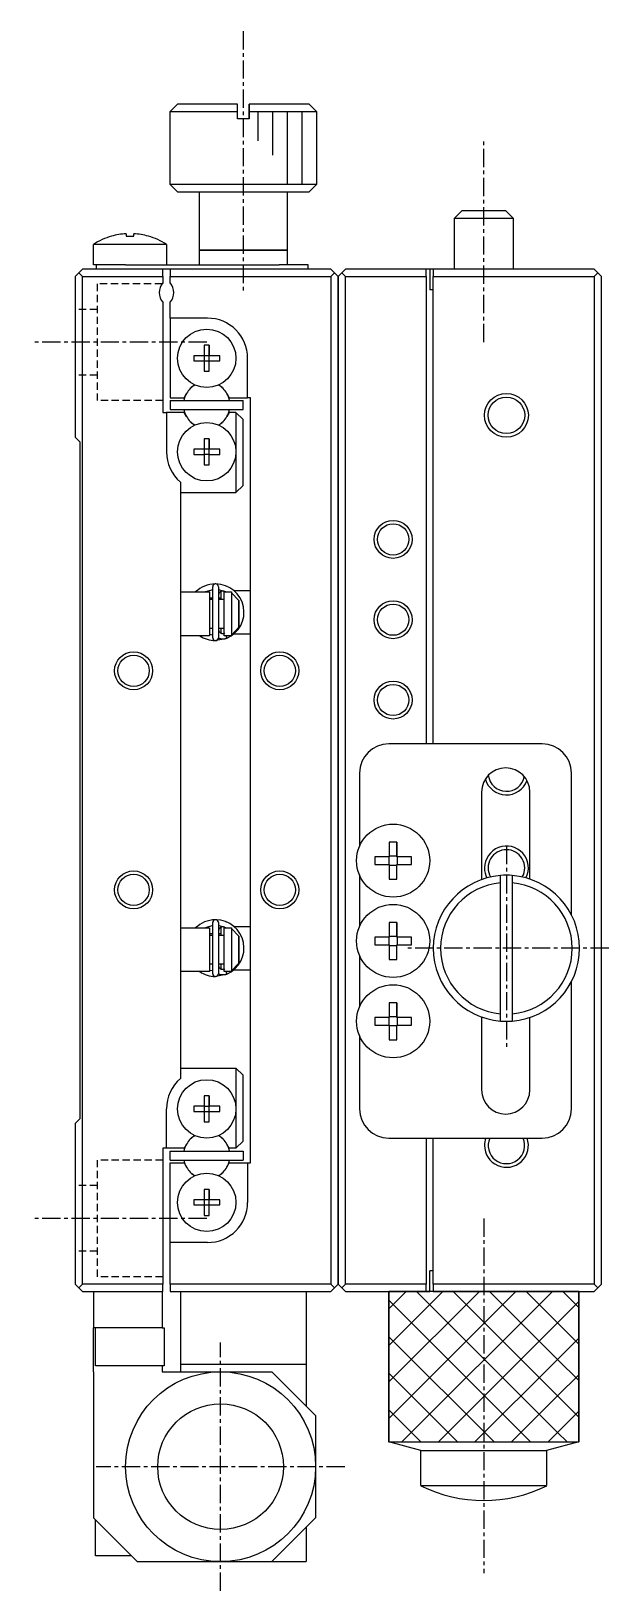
# Model space of a CAD drawing. Extents: x 10 to 439, y 10 to 253.
# Drawn here: x 196.3 to 235.8, y 92.1 to 198.9 of the extents above; entities that cross this region are included whole.
import ezdxf

# ---------------------------------------------------------------- set-up
doc = ezdxf.new("R2010")
doc.units = 0
doc.linetypes.add('CENTER', pattern=[2, 1.25, -0.25, 0.25, -0.25])
doc.linetypes.add('DASHED', pattern=[0.75, 0.5, -0.25])
doc.layers.get('0').update_dxf_attribs({"linetype": 'CONTINUOUS'})
doc.layers.add('CENTER', color=1, linetype='CENTER')

msp = doc.modelspace()

# ---------------------------------------------------------------- linework, layer by layer
at = {"color": 7, "linetype": 'CONTINUOUS'}
for p, q in [((205.82, 193.4), (206.32, 193.9)), ((205.82, 193.4), (210.42, 193.4)), ((205.82, 188.4), (205.82, 193.4)), ((210.42, 193.9), (206.32, 193.9)), ((210.42, 193.4), (210.42, 193.9)), ((210.42, 192.9), (210.42, 193.4)), ((211.22, 193.4), (211.22, 193.9)), ((211.22, 193.9), (211.22, 193.4)), ((215.32, 193.9), (211.22, 193.9)), ((211.22, 192.9), (211.22, 193.4)), ((211.22, 193.4), (215.82, 193.4)), ((211.22, 193.4), (211.22, 192.9)), ((215.32, 193.9), (215.82, 193.4)), ((215.82, 193.4), (215.82, 188.4)), ((211.22, 192.9), (210.42, 192.9)), ((215.82, 188.4), (205.82, 188.4)), ((206.32, 187.9), (205.82, 188.4)), ((215.82, 188.4), (215.32, 187.9)), ((206.32, 187.9), (215.32, 187.9)), ((207.82, 183.9), (207.82, 187.9)), ((213.82, 187.9), (213.82, 183.9)), ((225.27, 186.1), (225.52, 186.35)), ((225.27, 186.1), (227.27, 186.1)), ((225.27, 182.6), (225.27, 186.1)), ((225.52, 186.35), (225.77, 186.6)), ((227.27, 186.6), (225.77, 186.6)), ((228.77, 186.6), (227.27, 186.6)), ((227.27, 186.1), (229.27, 186.1)), ((228.77, 186.6), (229.02, 186.35)), ((229.02, 186.35), (229.27, 186.1)), ((229.27, 186.1), (229.27, 182.6)), ((201.81, 184.87), (201.81, 184.86)), ((202.81, 185.03), (202.81, 184.86)), ((202.81, 184.86), (203.33, 184.86)), ((203.33, 184.86), (203.33, 185.03)), ((204.33, 184.86), (204.33, 184.87)), ((205.57, 184.29), (200.57, 184.29)), ((200.57, 182.9), (200.57, 184.29)), ((205.57, 184.29), (205.57, 182.9)), ((213.82, 183.9), (207.82, 183.9)), ((207.82, 183.9), (213.82, 183.9)), ((207.82, 182.9), (207.82, 183.9)), ((213.82, 183.9), (213.82, 182.9)), ((200.77, 182.9), (200.57, 182.9)), ((202.77, 182.9), (200.77, 182.9)), ((200.77, 182.9), (200.77, 182.6)), ((202.77, 182.9), (204.14, 182.9)), ((204.14, 182.9), (213.27, 182.9)), ((215.27, 182.9), (213.27, 182.9)), ((215.27, 182.6), (215.27, 182.9)), ((199.32, 182.1), (199.57, 182.35)), ((199.32, 182.1), (199.32, 171.1)), ((199.82, 182.6), (199.57, 182.35)), ((199.57, 182.35), (199.82, 182.1)), ((205.32, 182.6), (199.82, 182.6)), ((199.82, 182.1), (205.32, 182.1)), ((199.82, 113.1), (199.82, 182.1)), ((205.82, 182.6), (205.32, 182.6)), ((205.32, 182.1), (205.32, 182.6)), ((205.32, 182.1), (205.32, 181.66)), ((216.82, 182.6), (205.82, 182.6)), ((205.82, 182.6), (205.82, 182.1)), ((205.82, 182.1), (216.82, 182.1)), ((205.82, 181.66), (205.82, 182.1)), ((217.07, 182.35), (216.82, 182.6)), ((216.82, 182.1), (217.07, 182.35)), ((216.82, 182.1), (216.82, 113.1)), ((217.07, 182.35), (217.32, 182.1)), ((217.57, 182.35), (217.32, 182.1)), ((217.32, 113.1), (217.32, 182.1)), ((217.32, 182.1), (217.32, 113.1)), ((217.82, 182.6), (217.57, 182.35)), ((217.57, 182.35), (217.82, 182.1)), ((223.32, 182.6), (217.82, 182.6)), ((217.82, 182.1), (223.32, 182.1)), ((217.82, 113.1), (217.82, 182.1)), ((223.32, 182.1), (223.32, 182.6)), ((223.57, 182.6), (223.32, 182.6)), ((223.32, 182.1), (223.32, 150.1)), ((223.57, 182.6), (223.57, 181.2)), ((223.82, 182.6), (223.57, 182.6)), ((234.82, 182.6), (223.82, 182.6)), ((223.82, 182.6), (223.82, 182.1)), ((223.82, 182.1), (234.82, 182.1)), ((223.82, 150.1), (223.82, 182.1)), ((235.07, 182.35), (234.82, 182.6)), ((234.82, 182.1), (235.07, 182.35)), ((234.82, 182.1), (234.82, 113.1)), ((235.32, 182.1), (235.07, 182.35)), ((235.32, 113.1), (235.32, 182.1)), ((223.82, 181.2), (223.57, 181.2)), ((205.32, 180.34), (205.32, 172.8)), ((205.82, 179.25), (205.82, 180.34)), ((208.37, 179.25), (205.82, 179.25)), ((205.82, 179.25), (205.82, 173.8)), ((208.14, 177.39), (208.14, 176.68)), ((208.5, 177.39), (208.14, 177.39)), ((208.5, 176.68), (208.5, 177.39)), ((208.5, 177.39), (208.5, 176.68)), ((207.43, 176.68), (207.43, 176.32)), ((208.14, 176.68), (207.43, 176.68)), ((207.43, 176.32), (208.14, 176.32)), ((208.15, 176.67), (208.14, 176.68)), ((208.15, 176.33), (208.14, 176.32)), ((208.14, 176.32), (208.14, 175.61)), ((208.15, 176.67), (208.15, 176.33)), ((208.49, 176.67), (208.15, 176.67)), ((208.15, 176.33), (208.49, 176.33)), ((208.49, 176.67), (208.5, 176.68)), ((208.49, 176.33), (208.49, 176.67)), ((208.49, 176.33), (208.5, 176.32)), ((209.21, 176.68), (208.5, 176.68)), ((208.5, 176.32), (209.21, 176.32)), ((208.5, 175.61), (208.5, 176.32)), ((208.5, 175.61), (208.5, 176.32)), ((209.21, 176.32), (209.21, 176.68)), ((211.12, 173.8), (211.12, 176.5)), ((208.14, 175.61), (208.5, 175.61)), ((206.77, 173.8), (206.94, 174.09)), ((209.69, 174.09), (209.86, 173.8)), ((205.82, 173.8), (206.77, 173.8)), ((205.82, 173.6), (210.82, 173.6)), ((205.82, 173.6), (205.82, 173)), ((209.86, 173.8), (211.12, 173.8)), ((210.82, 173), (210.82, 173.6)), ((211.32, 173.8), (211.12, 173.8)), ((211.32, 121.4), (211.32, 173.8)), ((205.32, 172.8), (205.57, 172.8)), ((205.57, 172.8), (205.57, 170.1)), ((206.77, 172.8), (205.57, 172.8)), ((205.82, 173), (210.82, 173)), ((206.94, 172.51), (206.77, 172.8)), ((209.86, 172.8), (209.69, 172.51)), ((210.32, 172.8), (209.86, 172.8)), ((210.32, 172.8), (210.32, 170.1)), ((210.82, 172.3), (210.32, 172.8)), ((210.82, 167.8), (210.82, 172.3)), ((199.67, 170.75), (199.32, 171.1)), ((208.14, 170.99), (208.14, 170.28)), ((208.5, 170.99), (208.14, 170.99)), ((208.5, 170.28), (208.5, 170.99)), ((208.5, 170.99), (208.5, 170.28)), ((199.67, 124.45), (199.67, 170.75)), ((207.43, 170.28), (207.43, 169.92)), ((208.14, 170.28), (207.43, 170.28)), ((207.43, 169.92), (208.14, 169.92)), ((208.15, 170.27), (208.14, 170.28)), ((208.15, 169.93), (208.14, 169.92)), ((208.14, 169.92), (208.14, 169.21)), ((208.15, 170.27), (208.15, 169.93)), ((208.49, 170.27), (208.15, 170.27)), ((208.15, 169.93), (208.49, 169.93)), ((208.49, 170.27), (208.5, 170.28)), ((208.49, 169.93), (208.49, 170.27)), ((208.49, 169.93), (208.5, 169.92)), ((209.21, 170.28), (208.5, 170.28)), ((208.5, 169.92), (209.21, 169.92)), ((208.5, 169.21), (208.5, 169.92)), ((208.5, 169.21), (208.5, 169.92)), ((209.21, 169.92), (209.21, 170.28)), ((210.32, 170.1), (210.32, 167.3)), ((208.14, 169.21), (208.5, 169.21)), ((206.52, 168.02), (206.52, 160.07)), ((210.32, 167.3), (210.82, 167.8)), ((206.52, 167.3), (210.32, 167.3)), ((206.52, 160.5), (208.52, 160.5)), ((208.73, 160.65), (208.23, 160.5)), ((208.32, 160.54), (208.32, 160.5)), ((208.52, 160.5), (208.52, 157.5)), ((208.52, 160.5), (208.52, 160)), ((208.73, 157.36), (208.73, 160.86)), ((209.12, 160.86), (209.12, 157.36)), ((209.62, 160.5), (209.12, 160.65)), ((209.13, 160.31), (209.12, 160.3)), ((209.12, 160.3), (209.12, 160.28)), ((209.12, 160.28), (209.12, 160.27)), ((209.12, 160.27), (209.12, 160.26)), ((209.14, 160.35), (209.13, 160.34)), ((209.13, 160.34), (209.13, 160.32)), ((209.13, 160.32), (209.13, 160.31)), ((209.15, 160.38), (209.14, 160.37)), ((209.14, 160.37), (209.14, 160.35)), ((209.16, 160.41), (209.15, 160.4)), ((209.15, 160.4), (209.15, 160.38)), ((209.17, 160.42), (209.16, 160.41)), ((209.18, 160.43), (209.17, 160.42)), ((209.19, 160.46), (209.18, 160.45)), ((209.18, 160.45), (209.18, 160.43)), ((209.2, 160.47), (209.19, 160.46)), ((209.22, 160.48), (209.2, 160.47)), ((209.23, 160.49), (209.22, 160.48)), ((209.24, 160.5), (209.23, 160.49)), ((209.25, 160.51), (209.24, 160.5)), ((209.26, 160.52), (209.25, 160.51)), ((209.28, 160.53), (209.26, 160.52)), ((209.29, 160.53), (209.28, 160.53)), ((209.3, 160.54), (209.29, 160.53)), ((209.32, 160.54), (209.3, 160.54)), ((209.32, 160), (209.32, 160.55)), ((209.33, 160.55), (209.32, 160.54)), ((209.35, 160.55), (209.33, 160.55)), ((209.36, 160.56), (209.35, 160.55)), ((209.37, 160.56), (209.36, 160.56)), ((209.39, 160.56), (209.37, 160.56)), ((209.4, 160.56), (209.39, 160.56)), ((209.42, 160.56), (209.4, 160.56)), ((209.43, 160.56), (209.42, 160.56)), ((209.45, 160.56), (209.43, 160.56)), ((209.46, 160.56), (209.45, 160.56)), ((209.48, 160.56), (209.46, 160.56)), ((209.49, 160.55), (209.48, 160.56)), ((209.51, 160.55), (209.49, 160.55)), ((209.52, 160.55), (209.51, 160.55)), ((209.54, 160.54), (209.52, 160.55)), ((209.52, 157.5), (209.52, 160.5)), ((209.52, 160.5), (210.02, 160.5)), ((209.54, 160.54), (209.54, 160.54)), ((209.63, 160.92), (209.69, 160.9)), ((209.69, 160.9), (209.71, 160.89)), ((209.7, 160.89), (209.7, 160.89)), ((210.02, 160.5), (210.02, 160.45)), ((210.02, 160.45), (210.02, 157.55)), ((210.52, 159.92), (210.02, 160.45)), ((210.17, 160.6), (211.32, 160.6)), ((206.52, 160.07), (206.52, 157.93)), ((208.52, 160.1), (208.73, 160.1)), ((208.52, 160), (208.52, 158)), ((208.52, 160), (208.52, 158)), ((208.52, 160), (208.73, 160)), ((209.12, 160.1), (209.32, 160.1)), ((209.12, 160), (209.52, 160)), ((210.52, 158.08), (210.52, 159.92)), ((210.52, 159.92), (210.52, 158.08)), ((210.02, 157.55), (210.52, 158.08)), ((206.52, 157.93), (206.52, 137.07)), ((208.52, 157.5), (206.52, 157.5)), ((208.52, 158), (208.52, 157.5)), ((208.73, 158), (208.52, 158)), ((208.52, 157.61), (208.73, 157.57)), ((209.64, 157.3), (208.95, 157.17)), ((209.52, 158), (209.12, 158)), ((209.12, 157.96), (209.12, 157.95)), ((209.12, 157.95), (209.12, 157.93)), ((209.12, 157.93), (209.12, 157.92)), ((209.12, 157.92), (209.13, 157.9)), ((209.13, 157.33), (209.12, 157.34)), ((209.13, 157.9), (209.13, 157.89)), ((209.13, 157.89), (209.13, 157.87)), ((209.13, 157.87), (209.14, 157.86)), ((209.16, 157.32), (209.13, 157.33)), ((209.14, 157.86), (209.14, 157.85)), ((209.14, 157.85), (209.15, 157.83)), ((209.15, 157.83), (209.16, 157.82)), ((209.16, 157.82), (209.16, 157.8)), ((209.16, 157.8), (209.17, 157.79)), ((209.19, 157.31), (209.16, 157.32)), ((209.17, 157.79), (209.18, 157.78)), ((209.18, 157.78), (209.19, 157.77)), ((209.19, 157.77), (209.2, 157.76)), ((209.22, 157.3), (209.19, 157.31)), ((209.2, 157.76), (209.21, 157.75)), ((209.21, 157.75), (209.22, 157.74)), ((209.22, 157.74), (209.23, 157.73)), ((209.26, 157.29), (209.22, 157.3)), ((209.23, 157.73), (209.24, 157.72)), ((209.24, 157.72), (209.26, 157.71)), ((209.26, 157.71), (209.27, 157.7)), ((209.29, 157.28), (209.26, 157.29)), ((209.27, 157.7), (209.28, 157.69)), ((209.28, 157.69), (209.29, 157.68)), ((209.29, 157.68), (209.31, 157.68)), ((209.32, 157.27), (209.29, 157.28)), ((209.31, 157.68), (209.32, 157.67)), ((209.32, 157.67), (209.32, 158)), ((209.32, 157.67), (209.34, 157.67)), ((209.36, 157.27), (209.32, 157.27)), ((209.34, 157.67), (209.35, 157.66)), ((209.35, 157.66), (209.37, 157.66)), ((209.39, 157.27), (209.36, 157.27)), ((209.37, 157.66), (209.38, 157.66)), ((209.38, 157.66), (209.4, 157.66)), ((209.43, 157.27), (209.39, 157.27)), ((209.4, 157.66), (209.41, 157.66)), ((209.41, 157.66), (209.43, 157.66)), ((209.43, 157.66), (209.44, 157.66)), ((209.46, 157.27), (209.43, 157.27)), ((209.44, 157.66), (209.46, 157.66)), ((209.46, 157.66), (209.47, 157.66)), ((209.49, 157.27), (209.46, 157.27)), ((209.47, 157.66), (209.49, 157.66)), ((209.49, 157.66), (209.5, 157.67)), ((209.53, 157.27), (209.49, 157.27)), ((209.5, 157.67), (209.51, 157.67)), ((209.51, 157.67), (209.52, 157.67)), ((210.02, 157.5), (209.52, 157.5)), ((209.56, 157.28), (209.53, 157.27)), ((209.54, 157.68), (209.55, 157.69)), ((209.6, 157.29), (209.56, 157.28)), ((209.63, 157.3), (209.6, 157.29)), ((209.66, 157.31), (209.63, 157.3)), ((209.64, 157.5), (209.65, 157.49)), ((209.7, 157.33), (209.65, 157.5)), ((209.65, 157.49), (209.65, 157.47)), ((209.65, 157.47), (209.66, 157.46)), ((209.66, 157.46), (209.66, 157.44)), ((209.66, 157.44), (209.67, 157.43)), ((209.69, 157.32), (209.66, 157.31)), ((209.67, 157.43), (209.67, 157.42)), ((209.67, 157.42), (209.68, 157.4)), ((209.68, 157.4), (209.68, 157.39)), ((209.68, 157.39), (209.69, 157.38)), ((209.69, 157.38), (209.69, 157.37)), ((209.69, 157.37), (209.69, 157.36)), ((209.69, 157.36), (209.69, 157.35)), ((209.69, 157.35), (209.69, 157.34)), ((209.72, 157.34), (209.69, 157.32)), ((209.69, 157.34), (209.69, 157.34)), ((209.69, 157.34), (209.69, 157.33)), ((209.69, 157.33), (209.69, 157.33)), ((209.69, 157.33), (209.69, 157.32)), ((209.69, 157.33), (209.69, 157.33)), ((210.02, 157.55), (210.02, 157.5)), ((211.32, 157.6), (210.15, 157.6)), ((231.27, 150.1), (220.77, 150.1)), ((218.77, 148.1), (218.77, 143.08)), ((233.27, 138.38), (233.27, 148.1)), ((227.12, 146.8), (227.12, 140.8)), ((230.42, 140.84), (230.42, 146.8)), ((221.33, 143.36), (220.81, 143.36)), ((220.81, 143.36), (220.81, 142.36)), ((221.33, 142.36), (221.33, 143.36)), ((221.33, 143.36), (221.33, 142.4)), ((219.81, 142.36), (219.81, 141.84)), ((220.81, 142.36), (219.81, 142.36)), ((220.77, 142.36), (220.77, 141.84)), ((221.33, 142.4), (220.81, 142.4)), ((221.33, 142.36), (221.33, 142.4)), ((222.33, 142.36), (221.33, 142.36)), ((221.37, 141.84), (221.37, 142.36)), ((222.33, 141.84), (222.33, 142.36)), ((218.77, 141.12), (218.77, 137.58)), ((219.81, 141.84), (220.81, 141.84)), ((220.81, 141.84), (220.81, 140.84)), ((220.81, 141.8), (221.33, 141.8)), ((221.33, 141.84), (222.33, 141.84)), ((221.33, 140.84), (221.33, 141.84)), ((221.33, 141.8), (221.33, 141.84)), ((221.33, 140.84), (221.33, 141.8)), ((228.42, 140.58), (228.42, 141.08)), ((229.22, 141.08), (229.22, 140.58)), ((229.22, 141.08), (229.22, 131.12)), ((220.81, 140.84), (221.33, 140.84)), ((228.42, 131.62), (228.42, 140.58)), ((229.22, 140.58), (229.22, 131.62)), ((208.73, 134.36), (208.73, 137.86)), ((209.12, 137.86), (209.12, 134.36)), ((209.63, 137.92), (209.69, 137.9)), ((209.69, 137.9), (209.71, 137.89)), ((209.7, 137.89), (209.7, 137.89)), ((221.33, 137.86), (220.81, 137.86)), ((220.81, 137.86), (220.81, 136.86)), ((221.33, 136.86), (221.33, 137.86)), ((221.33, 137.86), (221.33, 136.9)), ((206.52, 137.5), (208.52, 137.5)), ((206.52, 137.07), (206.52, 134.93)), ((208.73, 137.65), (208.23, 137.5)), ((208.32, 137.54), (208.32, 137.5)), ((208.52, 137.5), (208.52, 137)), ((208.52, 137.5), (208.52, 134.5)), ((208.52, 137.1), (208.73, 137.1)), ((208.52, 137), (208.52, 135)), ((208.52, 137), (208.52, 135)), ((208.52, 137), (208.73, 137)), ((209.62, 137.5), (209.12, 137.65)), ((209.13, 137.31), (209.12, 137.3)), ((209.12, 137.3), (209.12, 137.28)), ((209.12, 137.28), (209.12, 137.27)), ((209.12, 137.27), (209.12, 137.26)), ((209.12, 137.1), (209.32, 137.1)), ((209.12, 137), (209.52, 137)), ((209.14, 137.35), (209.13, 137.34)), ((209.13, 137.34), (209.13, 137.32)), ((209.13, 137.32), (209.13, 137.31)), ((209.15, 137.38), (209.14, 137.37)), ((209.14, 137.37), (209.14, 137.35)), ((209.16, 137.41), (209.15, 137.4)), ((209.15, 137.4), (209.15, 137.38)), ((209.17, 137.42), (209.16, 137.41)), ((209.18, 137.43), (209.17, 137.42)), ((209.19, 137.46), (209.18, 137.45)), ((209.18, 137.45), (209.18, 137.43)), ((209.2, 137.47), (209.19, 137.46)), ((209.22, 137.48), (209.2, 137.47)), ((209.23, 137.49), (209.22, 137.48)), ((209.24, 137.5), (209.23, 137.49)), ((209.25, 137.51), (209.24, 137.5)), ((209.26, 137.52), (209.25, 137.51)), ((209.28, 137.53), (209.26, 137.52)), ((209.29, 137.53), (209.28, 137.53)), ((209.3, 137.54), (209.29, 137.53)), ((209.32, 137.54), (209.3, 137.54)), ((209.32, 137), (209.32, 137.55)), ((209.33, 137.55), (209.32, 137.54)), ((209.35, 137.55), (209.33, 137.55)), ((209.36, 137.56), (209.35, 137.55)), ((209.37, 137.56), (209.36, 137.56)), ((209.39, 137.56), (209.37, 137.56)), ((209.4, 137.56), (209.39, 137.56)), ((209.42, 137.56), (209.4, 137.56)), ((209.43, 137.56), (209.42, 137.56)), ((209.45, 137.56), (209.43, 137.56)), ((209.46, 137.56), (209.45, 137.56)), ((209.48, 137.56), (209.46, 137.56)), ((209.49, 137.55), (209.48, 137.56)), ((209.51, 137.55), (209.49, 137.55)), ((209.52, 137.55), (209.51, 137.55)), ((209.54, 137.54), (209.52, 137.55)), ((209.52, 134.5), (209.52, 137.5)), ((209.52, 137.5), (210.02, 137.5)), ((209.54, 137.54), (209.54, 137.54)), ((210.02, 137.5), (210.02, 137.45)), ((210.02, 137.45), (210.02, 134.55)), ((210.52, 136.92), (210.02, 137.45)), ((210.17, 137.6), (211.32, 137.6)), ((210.52, 135.08), (210.52, 136.92)), ((210.52, 136.92), (210.52, 135.08)), ((219.81, 136.86), (219.81, 136.34)), ((220.81, 136.86), (219.81, 136.86)), ((220.77, 136.86), (220.77, 136.34)), ((221.33, 136.9), (220.81, 136.9)), ((221.33, 136.86), (221.33, 136.9)), ((222.33, 136.86), (221.33, 136.86)), ((221.37, 136.34), (221.37, 136.86)), ((222.33, 136.34), (222.33, 136.86)), ((219.81, 136.34), (220.81, 136.34)), ((220.81, 136.34), (220.81, 135.34)), ((220.81, 136.3), (221.33, 136.3)), ((221.33, 136.34), (222.33, 136.34)), ((221.33, 135.34), (221.33, 136.34)), ((221.33, 136.3), (221.33, 136.34)), ((221.33, 135.34), (221.33, 136.3)), ((206.52, 134.93), (206.52, 127.18)), ((208.52, 135), (208.52, 134.5)), ((208.73, 135), (208.52, 135)), ((208.52, 134.61), (208.73, 134.57)), ((209.52, 135), (209.12, 135)), ((209.12, 134.96), (209.12, 134.95)), ((209.12, 134.95), (209.12, 134.93)), ((209.12, 134.93), (209.12, 134.92)), ((209.12, 134.92), (209.13, 134.9)), ((209.13, 134.9), (209.13, 134.89)), ((209.13, 134.89), (209.13, 134.87)), ((209.13, 134.87), (209.14, 134.86)), ((209.14, 134.86), (209.14, 134.85)), ((209.14, 134.85), (209.15, 134.83)), ((209.15, 134.83), (209.16, 134.82)), ((209.16, 134.82), (209.16, 134.8)), ((209.16, 134.8), (209.17, 134.79)), ((209.17, 134.79), (209.18, 134.78)), ((209.18, 134.78), (209.19, 134.77)), ((209.19, 134.77), (209.2, 134.76)), ((209.2, 134.76), (209.21, 134.75)), ((209.21, 134.75), (209.22, 134.74)), ((209.22, 134.74), (209.23, 134.73)), ((209.23, 134.73), (209.24, 134.72)), ((209.24, 134.72), (209.26, 134.71)), ((209.26, 134.71), (209.27, 134.7)), ((209.27, 134.7), (209.28, 134.69)), ((209.28, 134.69), (209.29, 134.68)), ((209.29, 134.68), (209.31, 134.68)), ((209.31, 134.68), (209.32, 134.67)), ((209.32, 134.67), (209.32, 135)), ((209.32, 134.67), (209.34, 134.67)), ((209.34, 134.67), (209.35, 134.66)), ((209.35, 134.66), (209.37, 134.66)), ((209.37, 134.66), (209.38, 134.66)), ((209.38, 134.66), (209.4, 134.66)), ((209.4, 134.66), (209.41, 134.66)), ((209.41, 134.66), (209.43, 134.66)), ((209.43, 134.66), (209.44, 134.66)), ((209.44, 134.66), (209.46, 134.66)), ((209.46, 134.66), (209.47, 134.66)), ((209.47, 134.66), (209.49, 134.66)), ((209.49, 134.66), (209.5, 134.67)), ((209.5, 134.67), (209.51, 134.67)), ((209.51, 134.67), (209.52, 134.67)), ((209.54, 134.68), (209.55, 134.69)), ((210.02, 134.55), (210.52, 135.08)), ((211.32, 134.6), (210.15, 134.6)), ((218.77, 135.62), (218.77, 132.08)), ((220.81, 135.34), (221.33, 135.34)), ((208.52, 134.5), (206.52, 134.5)), ((209.64, 134.3), (208.95, 134.17)), ((209.13, 134.33), (209.12, 134.34)), ((209.16, 134.32), (209.13, 134.33)), ((209.19, 134.31), (209.16, 134.32)), ((209.22, 134.3), (209.19, 134.31)), ((209.26, 134.29), (209.22, 134.3)), ((209.29, 134.28), (209.26, 134.29)), ((209.32, 134.27), (209.29, 134.28)), ((209.36, 134.27), (209.32, 134.27)), ((209.39, 134.27), (209.36, 134.27)), ((209.43, 134.27), (209.39, 134.27)), ((209.46, 134.27), (209.43, 134.27)), ((209.49, 134.27), (209.46, 134.27)), ((209.53, 134.27), (209.49, 134.27)), ((210.02, 134.5), (209.52, 134.5)), ((209.56, 134.28), (209.53, 134.27)), ((209.6, 134.29), (209.56, 134.28)), ((209.63, 134.3), (209.6, 134.29)), ((209.66, 134.31), (209.63, 134.3)), ((209.64, 134.5), (209.65, 134.49)), ((209.7, 134.33), (209.65, 134.5)), ((209.65, 134.49), (209.65, 134.47)), ((209.65, 134.47), (209.66, 134.46)), ((209.66, 134.46), (209.66, 134.44)), ((209.66, 134.44), (209.67, 134.43)), ((209.69, 134.32), (209.66, 134.31)), ((209.67, 134.43), (209.67, 134.42)), ((209.67, 134.42), (209.68, 134.4)), ((209.68, 134.4), (209.68, 134.39)), ((209.68, 134.39), (209.69, 134.38)), ((209.69, 134.38), (209.69, 134.37)), ((209.69, 134.37), (209.69, 134.36)), ((209.69, 134.36), (209.69, 134.35)), ((209.69, 134.35), (209.69, 134.34)), ((209.69, 134.34), (209.69, 134.34)), ((209.69, 134.34), (209.69, 134.33)), ((209.69, 134.33), (209.69, 134.33)), ((209.69, 134.33), (209.69, 134.32)), ((209.69, 134.33), (209.69, 134.33)), ((209.72, 134.34), (209.7, 134.33)), ((210.02, 134.55), (210.02, 134.5)), ((233.27, 125.1), (233.27, 133.82)), ((221.33, 132.36), (220.81, 132.36)), ((220.81, 132.36), (220.81, 131.36)), ((221.33, 131.4), (220.81, 131.4)), ((221.33, 131.36), (221.33, 132.36)), ((221.33, 132.36), (221.33, 131.4)), ((221.33, 131.36), (221.33, 131.4)), ((227.12, 131.4), (227.12, 126.4)), ((228.42, 131.12), (228.42, 131.62)), ((229.22, 131.62), (229.22, 131.12)), ((219.81, 131.36), (219.81, 130.84)), ((220.81, 131.36), (219.81, 131.36)), ((219.81, 130.84), (220.81, 130.84)), ((220.77, 131.36), (220.77, 130.84)), ((220.81, 130.84), (220.81, 129.84)), ((220.81, 130.8), (221.33, 130.8)), ((222.33, 131.36), (221.33, 131.36)), ((221.33, 130.84), (222.33, 130.84)), ((221.33, 129.84), (221.33, 130.84)), ((221.33, 130.8), (221.33, 130.84)), ((221.33, 129.84), (221.33, 130.8)), ((221.37, 130.84), (221.37, 131.36)), ((222.33, 130.84), (222.33, 131.36)), ((230.42, 126.4), (230.42, 131.36)), ((218.77, 130.12), (218.77, 125.1)), ((220.81, 129.84), (221.33, 129.84)), ((206.52, 127.9), (210.32, 127.9)), ((210.32, 127.9), (210.32, 125.1)), ((210.82, 127.4), (210.32, 127.9)), ((210.82, 122.9), (210.82, 127.4)), ((205.57, 122.4), (205.57, 125.1)), ((207.43, 125.28), (207.43, 124.92)), ((208.14, 125.28), (207.43, 125.28)), ((208.14, 125.99), (208.14, 125.28)), ((208.5, 125.99), (208.14, 125.99)), ((208.15, 125.27), (208.14, 125.28)), ((208.15, 125.27), (208.15, 124.93)), ((208.49, 125.27), (208.15, 125.27)), ((208.49, 125.27), (208.5, 125.28)), ((208.49, 124.93), (208.49, 125.27)), ((208.5, 125.28), (208.5, 125.99)), ((208.5, 125.99), (208.5, 125.28)), ((209.21, 125.28), (208.5, 125.28)), ((209.21, 124.92), (209.21, 125.28)), ((210.32, 125.1), (210.32, 122.4)), ((199.32, 124.1), (199.67, 124.45)), ((199.32, 124.1), (199.32, 113.1)), ((207.43, 124.92), (208.14, 124.92)), ((208.15, 124.93), (208.14, 124.92)), ((208.14, 124.92), (208.14, 124.21)), ((208.14, 124.21), (208.5, 124.21)), ((208.15, 124.93), (208.49, 124.93)), ((208.49, 124.93), (208.5, 124.92)), ((208.5, 124.92), (209.21, 124.92)), ((208.5, 124.21), (208.5, 124.92)), ((208.5, 124.21), (208.5, 124.92)), ((210.32, 122.4), (210.82, 122.9)), ((220.77, 123.1), (231.27, 123.1)), ((223.32, 123.1), (223.32, 113.1)), ((223.82, 113.1), (223.82, 123.1)), ((205.57, 122.4), (205.32, 122.4)), ((205.32, 122.4), (205.32, 113.1)), ((206.77, 122.4), (205.57, 122.4)), ((205.82, 121.6), (205.82, 122.2)), ((205.82, 122.2), (210.82, 122.2)), ((206.94, 122.69), (206.77, 122.4)), ((209.86, 122.4), (209.69, 122.69)), ((210.32, 122.4), (209.86, 122.4)), ((210.82, 122.2), (210.82, 121.6)), ((205.82, 121.6), (210.82, 121.6)), ((205.82, 121.4), (206.77, 121.4)), ((205.82, 115.95), (205.82, 121.4)), ((206.77, 121.4), (206.94, 121.11)), ((209.69, 121.11), (209.86, 121.4)), ((209.86, 121.4), (211.12, 121.4)), ((211.12, 121.4), (211.32, 121.4)), ((211.12, 121.4), (211.12, 118.7)), ((207.43, 118.88), (207.43, 118.52)), ((208.14, 118.88), (207.43, 118.88)), ((208.14, 119.59), (208.14, 118.88)), ((208.5, 119.59), (208.14, 119.59)), ((208.15, 118.87), (208.14, 118.88)), ((208.15, 118.87), (208.15, 118.53)), ((208.49, 118.87), (208.15, 118.87)), ((208.49, 118.87), (208.5, 118.88)), ((208.49, 118.53), (208.49, 118.87)), ((208.5, 118.88), (208.5, 119.59)), ((208.5, 119.59), (208.5, 118.88)), ((209.21, 118.88), (208.5, 118.88)), ((209.21, 118.52), (209.21, 118.88)), ((207.43, 118.52), (208.14, 118.52)), ((208.15, 118.53), (208.14, 118.52)), ((208.14, 118.52), (208.14, 117.81)), ((208.14, 117.81), (208.5, 117.81)), ((208.15, 118.53), (208.49, 118.53)), ((208.49, 118.53), (208.5, 118.52)), ((208.5, 118.52), (209.21, 118.52)), ((208.5, 117.81), (208.5, 118.52)), ((208.5, 117.81), (208.5, 118.52)), ((208.37, 115.95), (205.82, 115.95)), ((205.82, 113.1), (205.82, 115.95)), ((223.57, 112.6), (223.57, 114)), ((223.82, 114), (223.57, 114)), ((199.57, 112.85), (199.32, 113.1)), ((199.82, 113.1), (199.57, 112.85)), ((199.57, 112.85), (199.82, 112.6)), ((205.32, 113.1), (199.82, 113.1)), ((199.82, 112.6), (205.32, 112.6)), ((200.57, 112.6), (200.57, 110.1)), ((205.27, 112.6), (205.27, 110.1)), ((205.32, 112.6), (205.32, 113.1)), ((216.82, 113.1), (205.82, 113.1)), ((205.82, 113.1), (205.82, 112.6)), ((205.82, 112.6), (216.82, 112.6)), ((206.52, 112.6), (206.52, 107.6)), ((215.12, 112.6), (215.12, 107.6)), ((217.07, 112.85), (216.82, 113.1)), ((216.82, 112.6), (217.07, 112.85)), ((217.07, 112.85), (217.32, 113.1)), ((217.32, 113.1), (217.57, 112.85)), ((217.82, 113.1), (217.57, 112.85)), ((217.57, 112.85), (217.82, 112.6)), ((223.32, 113.1), (217.82, 113.1)), ((220.77, 112.6), (220.77, 102.3)), ((233.77, 112.6), (220.77, 112.6)), ((223.32, 112.6), (223.32, 113.1)), ((223.32, 112.6), (223.57, 112.6)), ((223.82, 112.6), (223.57, 112.6)), ((234.82, 113.1), (223.82, 113.1)), ((223.82, 113.1), (223.82, 112.6)), ((223.82, 112.6), (234.82, 112.6)), ((233.77, 102.3), (233.77, 112.6)), ((235.07, 112.85), (234.82, 113.1)), ((234.82, 112.6), (235.07, 112.85)), ((235.07, 112.85), (235.32, 113.1)), ((205.27, 110.1), (200.57, 110.1)), ((200.57, 107.1), (200.57, 110.1)), ((200.72, 107.5), (200.72, 110.1)), ((205.27, 110.1), (205.42, 110.1)), ((205.42, 110.1), (205.42, 107.5)), ((200.57, 107.1), (200.57, 97.1)), ((205.42, 107.5), (200.72, 107.5)), ((205.27, 107.5), (205.27, 107.1)), ((205.27, 107.1), (209.27, 107.1)), ((215.12, 107.6), (206.52, 107.6)), ((206.52, 107.6), (206.52, 107.1)), ((209.27, 107.1), (212.77, 107.1)), ((212.77, 107.1), (215.77, 104.1)), ((215.12, 107.6), (215.12, 104.75)), ((215.77, 104.1), (215.77, 100.6)), ((222.97, 101.71), (220.77, 102.3)), ((220.77, 102.3), (233.77, 102.3)), ((222.97, 101.71), (231.57, 101.71)), ((222.97, 99.3), (222.97, 101.71)), ((233.77, 102.3), (231.57, 101.71)), ((231.57, 101.71), (231.57, 99.3)), ((215.77, 100.6), (215.77, 97.1)), ((222.97, 99.3), (231.57, 99.3)), ((203.57, 94.1), (200.57, 97.1)), ((200.72, 94.5), (200.72, 96.95)), ((215.77, 97.1), (212.77, 94.1)), ((215.12, 96.45), (215.12, 94.1)), ((203.17, 94.5), (200.72, 94.5)), ((203.57, 94.1), (209.27, 94.1)), ((209.27, 94.1), (212.77, 94.1)), ((212.77, 94.1), (215.12, 94.1))]:
    msp.add_line(p, q, dxfattribs=at)
at = {"color": 3, "linetype": 'CONTINUOUS'}
for p, q in [((211.82, 193.4), (211.82, 191.4)), ((212.82, 193.4), (212.82, 190.4)), ((213.82, 193.4), (213.82, 188.4)), ((214.82, 193.4), (214.82, 188.4)), ((217.82, 112.6), (223.32, 112.6)), ((220.77, 102.3), (220.77, 112.6)), ((221.97, 112.6), (220.77, 111.4)), ((224.47, 112.6), (220.77, 108.9)), ((226.97, 112.6), (220.77, 106.4)), ((229.47, 112.6), (220.77, 103.9)), ((231.97, 112.6), (221.67, 102.3)), ((222.67, 112.6), (232.32, 102.95)), ((225.17, 112.6), (232.32, 105.45)), ((227.67, 112.6), (232.32, 107.95)), ((230.17, 112.6), (232.32, 110.45)), ((232.67, 112.6), (233.77, 111.5)), ((233.77, 112.6), (233.77, 102.3)), ((220.77, 112), (230.47, 102.3)), ((233.77, 111.9), (232.32, 110.45)), ((232.32, 110.45), (224.17, 102.3)), ((232.32, 110.45), (233.77, 109)), ((220.77, 109.5), (227.97, 102.3)), ((233.77, 109.4), (232.32, 107.95)), ((232.32, 107.95), (226.67, 102.3)), ((232.32, 107.95), (233.77, 106.5)), ((220.77, 107), (225.47, 102.3)), ((233.77, 106.9), (232.32, 105.45)), ((232.32, 105.45), (229.17, 102.3)), ((232.32, 105.45), (233.77, 104)), ((220.77, 104.5), (222.97, 102.3)), ((233.77, 104.4), (232.32, 102.95)), ((232.32, 102.95), (231.67, 102.3)), ((232.32, 102.95), (232.97, 102.3)), ((220.77, 102.3), (233.77, 102.3))]:
    msp.add_line(p, q, dxfattribs=at)
at = {"color": 3, "linetype": 'DASHED'}
for p, q in [((200.82, 181.6), (200.82, 173.6)), ((205.27, 181.6), (200.82, 181.6)), ((200.82, 179.85), (199.32, 179.85)), ((200.82, 175.35), (199.32, 175.35)), ((205.32, 173.6), (200.82, 173.6)), ((200.82, 121.6), (200.82, 113.6)), ((205.32, 121.6), (200.82, 121.6)), ((200.82, 119.85), (199.32, 119.85)), ((200.82, 115.35), (199.32, 115.35)), ((205.32, 113.6), (200.82, 113.6))]:
    msp.add_line(p, q, dxfattribs=at)
at = {"color": 7, "linetype": 'CONTINUOUS'}
for centre, radius in [((208.32, 176.5), 2), ((228.82, 172.6), 1.25), ((208.32, 170.1), 2), ((221.07, 164.1), 1.07), ((221.07, 158.6), 1.07), ((203.32, 155.1), 1.07), ((213.32, 155.1), 1.07), ((221.07, 153.1), 1.07), ((221.07, 142.1), 2.5), ((203.32, 140.1), 1.07), ((213.32, 140.1), 1.07), ((221.07, 136.6), 2.5), ((221.07, 131.1), 2.5), ((208.32, 125.1), 2), ((208.32, 118.7), 2), ((209.27, 100.6), 6.5), ((209.27, 100.6), 4.3)]:
    msp.add_circle(centre, radius, dxfattribs=at)
at = {"color": 3, "linetype": 'CONTINUOUS'}
for centre, radius in [((228.82, 172.6), 1.5), ((221.07, 164.1), 1.3), ((221.07, 158.6), 1.3), ((203.32, 155.1), 1.3), ((213.32, 155.1), 1.3), ((221.07, 153.1), 1.3), ((203.32, 140.1), 1.3), ((213.32, 140.1), 1.3)]:
    msp.add_circle(centre, radius, dxfattribs=at)
at = {"color": 7, "linetype": 'CONTINUOUS'}
for centre, radius, start, end in [((203.07, 180.55), 4.5, 106.2858, 123.749), ((203.07, 180.55), 4.49, 93.3178, 106.2694), ((203.07, 180.55), 4.49, 73.7306, 86.6822), ((203.07, 180.55), 4.5, 56.251, 73.7142), ((206.07, 181), 1, 138.5904, 221.4096), ((205.07, 181), 1, 318.5904, 41.4096), ((208.37, 176.5), 2.75, 0, 90), ((208.32, 173.3), 1.59, 150, 169.1069), ((208.32, 173.3), 1.59, 135, 150), ((208.43, 173.19), 1.75, 121.8865, 135.0044), ((208.32, 173.3), 1.59, 120.4332, 135), ((208.32, 173.3), 1.59, 45, 59.5668), ((208.2, 173.19), 1.75, 44.9956, 58.1135), ((208.32, 173.3), 1.59, 30, 45), ((208.32, 173.3), 1.59, 10.8931, 30), ((208.32, 173.3), 1.59, 190.893, 210), ((208.32, 173.3), 1.59, 210, 225), ((208.43, 173.41), 1.75, 224.9956, 238.1135), ((208.32, 173.3), 1.59, 225, 239.5667), ((208.32, 173.3), 1.59, 300.4333, 315), ((208.2, 173.41), 1.75, 301.8865, 315.0044), ((208.32, 173.3), 1.59, 315, 330), ((208.32, 173.3), 1.59, 330, 349.107), ((208.32, 170.1), 2.75, 180, 229.1148), ((208.92, 159.11), 1.94, 90.6983, 134.3679), ((208.93, 160.86), 0.195, 0, 180), ((208.93, 159.11), 1.94, 293.1876, 89.2802), ((208.93, 159.12), 1.95, 235.9923, 269.289), ((208.93, 157.36), 0.195, 180, 0), ((220.77, 148.1), 2, 90, 180), ((231.27, 148.1), 2, 0, 90), ((228.77, 146.8), 1.65, 0, 180), ((228.82, 148.1), 1.25, 187.2206, 348.3742), ((228.82, 141.6), 1.25, 90, 209.6997), ((228.82, 141.6), 1.25, 330.3003, 90), ((228.82, 136.1), 5, 94.5886, 265.4114), ((228.82, 136.1), 5, 85.4114, 94.5886), ((228.82, 136.1), 5, 274.5886, 85.4114), ((228.82, 136.1), 4.5, 95.0997, 264.9003), ((228.82, 136.1), 4.5, 275.0997, 84.9003), ((208.92, 136.11), 1.94, 90.6983, 134.3679), ((208.93, 137.86), 0.195, 0, 180), ((208.93, 136.11), 1.94, 293.1876, 89.2802), ((208.93, 136.12), 1.95, 235.9923, 269.289), ((208.93, 134.36), 0.195, 180, 0), ((228.82, 136.1), 5, 265.4114, 274.5886), ((208.32, 125.1), 2.75, 130.8852, 180), ((228.77, 126.4), 1.65, 180, 0), ((220.77, 125.1), 2, 180, 270), ((231.27, 125.1), 2, 270, 0), ((208.32, 121.9), 1.59, 135, 150), ((208.43, 121.79), 1.75, 121.8865, 135.0044), ((208.32, 121.9), 1.59, 120.4333, 135), ((208.32, 121.9), 1.59, 45, 59.5667), ((208.2, 121.79), 1.75, 44.9956, 58.1135), ((208.32, 121.9), 1.59, 30, 45), ((228.82, 122.6), 1.25, 156.4218, 23.5782), ((208.32, 121.9), 1.59, 150, 169.107), ((208.32, 121.9), 1.59, 10.893, 30), ((208.32, 121.9), 1.59, 190.8931, 210), ((208.32, 121.9), 1.59, 210, 224.9051), ((208.43, 122.01), 1.75, 224.9095, 238.1135), ((208.32, 121.9), 1.59, 224.9051, 239.5668), ((208.32, 121.9), 1.59, 300.4332, 315), ((208.2, 122.01), 1.75, 301.8865, 315.0044), ((208.32, 121.9), 1.59, 315, 330), ((208.32, 121.9), 1.59, 330, 349.1069), ((208.37, 118.7), 2.75, 270, 0), ((227.27, 108.04), 9.75, 243.8162, 296.1838)]:
    msp.add_arc(centre, radius, start, end, dxfattribs=at)
at = {"color": 3, "linetype": 'CONTINUOUS'}
for centre, start, end in [((228.82, 148.1), 196.0128, 339.5821), ((228.82, 141.6), 332.9643, 180), ((228.82, 141.6), 180, 207.0357), ((228.82, 122.6), 160.5288, 180), ((228.82, 122.6), 180, 19.4712)]:
    msp.add_arc(centre, 1.5, start, end, dxfattribs=at)
at = {"layer": 'CENTER', "color": 1, "linetype": 'CENTER'}
for p, q in [((210.82, 198.9), (210.82, 180.9)), ((227.27, 177.6), (227.27, 191.6)), ((208.32, 177.6), (196.32, 177.6)), ((228.82, 143.1), (228.82, 129.1)), ((235.82, 136.1), (221.82, 136.1)), ((208.32, 117.6), (196.32, 117.6)), ((227.27, 117.6), (227.27, 93.3)), ((209.27, 92.1), (209.27, 109.1)), ((217.77, 100.6), (200.77, 100.6))]:
    msp.add_line(p, q, dxfattribs=at)

doc.saveas('drawing.dxf')
